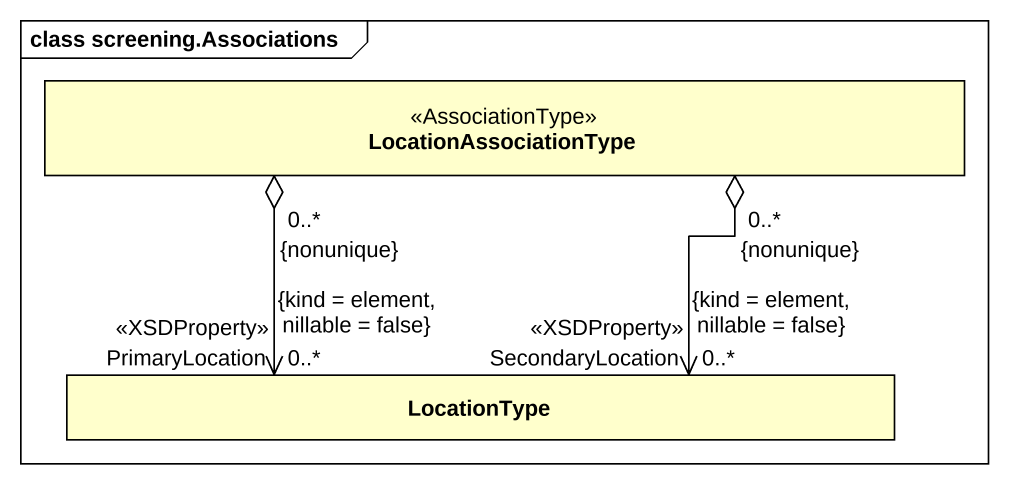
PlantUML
@startuml
mainframe class screening.Associations
hide circle
hide empty members
class LocationAssociationType <<AssociationType>>
class LocationType
LocationAssociationType "0..*\n{nonunique}" o--> "PrimaryLocation\n<<XSDProperty>>\n0..*\n{kind = element, nillable = false}" LocationType
LocationAssociationType "0..*\n{nonunique}" o--> "SecondaryLocation\n<<XSDProperty>>\n0..*\n{kind = element, nillable = false}" LocationType
@enduml
